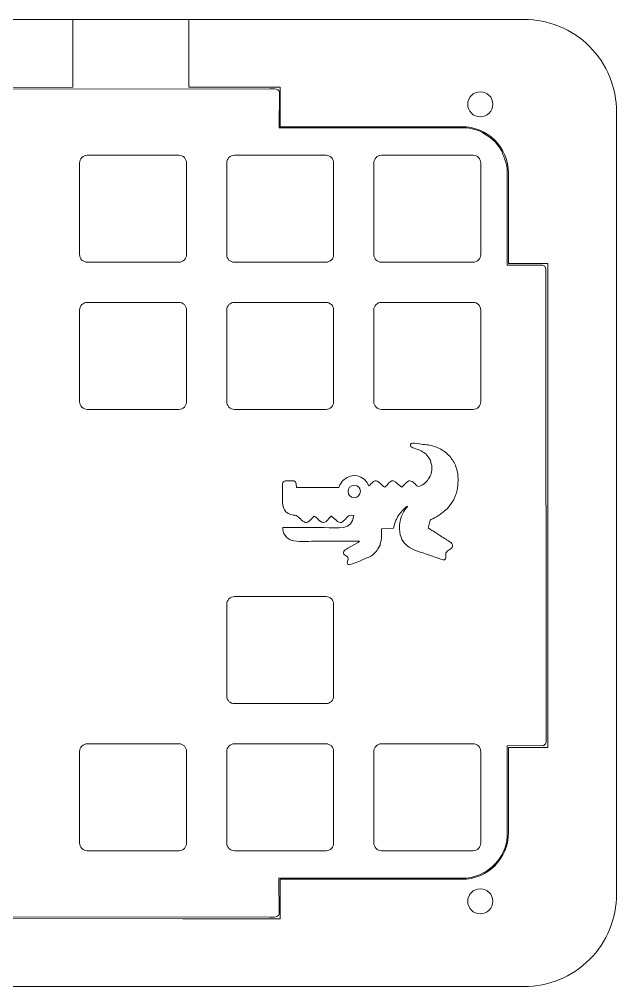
# Model space of a CAD drawing. Header units: centimetres. Extents: x -117 to 79, y -57 to 69.
# Drawn here: x 3.14 to 10.88, y 7.53 to 20.06 of the extents above; entities that cross this region are included whole.
import ezdxf

# ---------------------------------------------------------------- set-up
doc = ezdxf.new("R2010")
doc.units = ezdxf.units.CM
doc.header["$MEASUREMENT"] = 0
doc.layers.add('Layer 1', color=7, linetype='Continuous')

msp = doc.modelspace()

# ---------------------------------------------------------------- linework, layer by layer
at = {"layer": 'Layer 1', "lineweight": 9}
for points, knots in [([(5.3355, 19.17977), (5.3355, 19.17977), (5.3355, 20.05972), (5.3355, 20.05972), (5.3355, 20.05972), (9.67818, 20.05972), (9.67818, 20.05972), (9.99624, 20.05992), (10.30136, 19.93377), (10.5264, 19.70901), (10.75144, 19.48425), (10.87798, 19.17778), (10.87819, 18.85972), (10.87819, 18.85972), (10.87819, 8.73472), (10.87819, 8.73472), (10.87839, 8.41666), (10.75223, 8.11155), (10.52747, 7.88651), (10.30271, 7.66146), (9.99624, 7.53492), (9.67818, 7.53472), (9.67818, 7.53472), (-25.68807, 7.53472), (-25.68807, 7.53472), (-26.00612, 7.53452), (-26.31124, 7.66067), (-26.53628, 7.88543), (-26.76132, 8.11019), (-26.88786, 8.41666), (-26.88807, 8.73472), (-26.88807, 8.73472), (-26.88807, 18.85972), (-26.88807, 18.85972), (-26.88827, 19.17778), (-26.76211, 19.48289), (-26.53735, 19.70793), (-26.31259, 19.93298), (-26.00612, 20.05952), (-25.68807, 20.05972), (-25.68807, 20.05972), (3.8355, 20.05972), (3.8355, 20.05972), (3.8355, 20.05972), (3.8355, 19.1807), (3.8355, 19.1807), (3.8355, 19.1807), (1.0549, 19.17946), (1.0549, 19.17946), (1.0549, 19.17946), (1.05489, 18.66972), (1.05489, 18.66972), (1.05489, 18.66972), (-6.08573, 18.66972), (-6.08573, 18.66972), (-6.08573, 18.66972), (-6.08586, 19.1807), (-6.08586, 19.1807), (-6.08586, 19.1807), (-11.10059, 19.17969), (-11.10059, 19.17969), (-11.10059, 19.17969), (-11.10059, 18.66972), (-11.10059, 18.66972), (-11.10059, 18.66972), (-18.72277, 18.66972), (-18.72277, 18.66972), (-18.72277, 18.66972), (-18.72277, 19.18301), (-18.72277, 19.18301), (-18.72277, 19.18301), (-23.23061, 19.18004), (-23.23061, 19.18004), (-23.23061, 19.18004), (-23.23172, 18.66972), (-23.23172, 18.66972), (-23.23172, 18.66972), (-24.89807, 18.66972), (-24.89807, 18.66972), (-25.0573, 18.66962), (-25.20996, 18.60627), (-25.32249, 18.4936), (-25.43501, 18.38094), (-25.49817, 18.22895), (-25.49807, 18.06972), (-25.49807, 18.06972), (-25.49807, 16.89899), (-25.49807, 16.89899), (-25.49807, 16.89899), (-26.00807, 16.89804), (-26.00807, 16.89804), (-26.00807, 16.89804), (-26.00807, 10.63271), (-26.00807, 10.63271), (-26.00807, 10.63271), (-25.49807, 10.63363), (-25.49807, 10.63363), (-25.49807, 10.63363), (-25.49807, 9.52451), (-25.49807, 9.52451), (-25.49796, 9.36528), (-25.43461, 9.21261), (-25.32195, 9.10008), (-25.20929, 8.98756), (-25.0573, 8.92441), (-24.89807, 8.92451), (-24.89807, 8.92451), (-23.2322, 8.92451), (-23.2322, 8.92451), (-23.2322, 8.92451), (-23.23072, 8.41453), (-23.23072, 8.41453), (-23.23072, 8.41453), (-18.72369, 8.41121), (-18.72369, 8.41121), (-18.72369, 8.41121), (-18.72369, 8.92451), (-18.72369, 8.92451), (-18.72369, 8.92451), (-17.68958, 8.92451), (-17.68958, 8.92451), (-17.68958, 8.92451), (-17.68958, 8.92451), (-17.68958, 8.92451), (-17.68958, 8.92451), (-16.44057, 8.92451), (-16.44057, 8.92451), (-16.44057, 8.92451), (-16.44057, 8.92451), (-16.44057, 8.92451), (-16.44057, 8.92451), (-11.10068, 8.92451), (-11.10068, 8.92451), (-11.10068, 8.92451), (-11.10092, 8.41387), (-11.10092, 8.41387), (-11.10092, 8.41387), (-6.08773, 8.41651), (-6.08773, 8.41651), (-6.08773, 8.41651), (-6.08641, 8.92451), (-6.08641, 8.92451), (-6.08641, 8.92451), (-5.75937, 8.92451), (-5.75937, 8.92451), (-5.75937, 8.92451), (-5.75937, 8.92451), (-5.75937, 8.92451), (-5.75937, 8.92451), (-5.00396, 8.92451), (-5.00396, 8.92451), (-5.00396, 8.92451), (-5.00795, 8.92451), (-5.00795, 8.92451), (-5.00795, 8.92451), (-1.02645, 8.92451), (-1.02645, 8.92451), (-1.02645, 8.92451), (1.05058, 8.92451), (1.05058, 8.92451), (1.05058, 8.92451), (1.05178, 8.41489), (1.05178, 8.41489), (1.05178, 8.41489), (5.26152, 8.41452), (5.26152, 8.41452), (5.26152, 8.41452), (6.52068, 8.41456), (6.52068, 8.41456), (6.52068, 8.41456), (6.52034, 8.92451), (6.52034, 8.92451), (6.52034, 8.92451), (8.87632, 8.92451), (8.87632, 8.92451), (9.03555, 8.92461), (9.18822, 8.98796), (9.30074, 9.10062), (9.41327, 9.21328), (9.47642, 9.36528), (9.47632, 9.52451), (9.47632, 9.52451), (9.47632, 10.63338), (9.47632, 10.63338), (9.47632, 10.63338), (9.98632, 10.63275), (9.98632, 10.63275), (9.98632, 10.63275), (9.98632, 16.89808), (9.98632, 16.89808), (9.98632, 16.89808), (9.47632, 16.89807), (9.47632, 16.89807), (9.47632, 16.89807), (9.47632, 18.06972), (9.47632, 18.06972), (9.47622, 18.22895), (9.41287, 18.38162), (9.30021, 18.49414), (9.18754, 18.60666), (9.03555, 18.66982), (8.87632, 18.66972), (8.87632, 18.66972), (6.52064, 18.66972), (6.52064, 18.66972), (6.52064, 18.66972), (6.5205, 19.1807), (6.5205, 19.1807), (6.5205, 19.1807), (5.3355, 19.17977), (5.3355, 19.17977)], [0, 0, 0, 0, 0.01428571, 0.01428571, 0.01428571, 0.02857143, 0.02857143, 0.02857143, 0.04285714, 0.04285714, 0.04285714, 0.05714286, 0.05714286, 0.05714286, 0.07142857, 0.07142857, 0.07142857, 0.08571429, 0.08571429, 0.08571429, 0.1, 0.1, 0.1, 0.11428571, 0.11428571, 0.11428571, 0.12857143, 0.12857143, 0.12857143, 0.14285714, 0.14285714, 0.14285714, 0.15714286, 0.15714286, 0.15714286, 0.17142857, 0.17142857, 0.17142857, 0.18571429, 0.18571429, 0.18571429, 0.2, 0.2, 0.2, 0.21428571, 0.21428571, 0.21428571, 0.22857143, 0.22857143, 0.22857143, 0.24285714, 0.24285714, 0.24285714, 0.25714286, 0.25714286, 0.25714286, 0.27142857, 0.27142857, 0.27142857, 0.28571429, 0.28571429, 0.28571429, 0.3, 0.3, 0.3, 0.31428571, 0.31428571, 0.31428571, 0.32857143, 0.32857143, 0.32857143, 0.34285714, 0.34285714, 0.34285714, 0.35714286, 0.35714286, 0.35714286, 0.37142857, 0.37142857, 0.37142857, 0.38571429, 0.38571429, 0.38571429, 0.4, 0.4, 0.4, 0.41428571, 0.41428571, 0.41428571, 0.42857143, 0.42857143, 0.42857143, 0.44285714, 0.44285714, 0.44285714, 0.45714286, 0.45714286, 0.45714286, 0.47142857, 0.47142857, 0.47142857, 0.48571429, 0.48571429, 0.48571429, 0.5, 0.5, 0.5, 0.51428571, 0.51428571, 0.51428571, 0.52857143, 0.52857143, 0.52857143, 0.54285714, 0.54285714, 0.54285714, 0.55714286, 0.55714286, 0.55714286, 0.57142857, 0.57142857, 0.57142857, 0.58571429, 0.58571429, 0.58571429, 0.6, 0.6, 0.6, 0.61428571, 0.61428571, 0.61428571, 0.62857143, 0.62857143, 0.62857143, 0.64285714, 0.64285714, 0.64285714, 0.65714286, 0.65714286, 0.65714286, 0.67142857, 0.67142857, 0.67142857, 0.68571429, 0.68571429, 0.68571429, 0.7, 0.7, 0.7, 0.71428571, 0.71428571, 0.71428571, 0.72857143, 0.72857143, 0.72857143, 0.74285714, 0.74285714, 0.74285714, 0.75714286, 0.75714286, 0.75714286, 0.77142857, 0.77142857, 0.77142857, 0.78571429, 0.78571429, 0.78571429, 0.8, 0.8, 0.8, 0.81428571, 0.81428571, 0.81428571, 0.82857143, 0.82857143, 0.82857143, 0.84285714, 0.84285714, 0.84285714, 0.85714286, 0.85714286, 0.85714286, 0.87142857, 0.87142857, 0.87142857, 0.88571429, 0.88571429, 0.88571429, 0.9, 0.9, 0.9, 0.91428571, 0.91428571, 0.91428571, 0.92857143, 0.92857143, 0.92857143, 0.94285714, 0.94285714, 0.94285714, 0.95714286, 0.95714286, 0.95714286, 0.97142857, 0.97142857, 0.97142857, 0.98571429, 0.98571429, 0.98571429, 1, 1, 1, 1]), ([(9.67818, 20.05972), (9.99624, 20.05992), (10.30136, 19.93377), (10.5264, 19.70901), (10.75144, 19.48425), (10.87798, 19.17778), (10.87819, 18.85972), (10.87819, 18.85972), (10.87819, 8.73472), (10.87819, 8.73472), (10.87839, 8.41666), (10.75223, 8.11155), (10.52747, 7.88651), (10.30271, 7.66146), (9.99624, 7.53492), (9.67818, 7.53472), (9.67818, 7.53472), (-25.68807, 7.53472), (-25.68807, 7.53472), (-26.00612, 7.53452), (-26.31124, 7.66067), (-26.53628, 7.88543), (-26.76132, 8.11019), (-26.88786, 8.41666), (-26.88807, 8.73472), (-26.88807, 8.73472), (-26.88807, 18.85972), (-26.88807, 18.85972), (-26.88827, 19.17778), (-26.76211, 19.48289), (-26.53735, 19.70793), (-26.31259, 19.93298), (-26.00612, 20.05952), (-25.68807, 20.05972), (-25.68807, 20.05972), (9.67818, 20.05972), (9.67818, 20.05972)], [0, 0, 0, 0, 0.08333333, 0.08333333, 0.08333333, 0.16666667, 0.16666667, 0.16666667, 0.25, 0.25, 0.25, 0.33333333, 0.33333333, 0.33333333, 0.41666667, 0.41666667, 0.41666667, 0.5, 0.5, 0.5, 0.58333333, 0.58333333, 0.58333333, 0.66666667, 0.66666667, 0.66666667, 0.75, 0.75, 0.75, 0.83333333, 0.83333333, 0.83333333, 0.91666667, 0.91666667, 0.91666667, 1, 1, 1, 1]), ([(9.45936, 16.89553), (9.45936, 16.89553), (9.45963, 18.10016), (9.45963, 18.10016), (9.45963, 18.10016), (9.45835, 18.12735), (9.45835, 18.12735), (9.45835, 18.12735), (9.45581, 18.15253), (9.45581, 18.15253), (9.45581, 18.15253), (9.45149, 18.1742), (9.45149, 18.1742), (9.45149, 18.1742), (9.44602, 18.1953), (9.44602, 18.1953), (9.44602, 18.1953), (9.44084, 18.21532), (9.44084, 18.21532), (9.44084, 18.21532), (9.43591, 18.23155), (9.43591, 18.23155), (9.43591, 18.23155), (9.43097, 18.24693), (9.43097, 18.24693), (9.43097, 18.24693), (9.42568, 18.26258), (9.42568, 18.26258), (9.42568, 18.26258), (9.41871, 18.27937), (9.41871, 18.27937), (9.41871, 18.27937), (9.41239, 18.29384), (9.41239, 18.29384), (9.41239, 18.29384), (9.40581, 18.30798), (9.40581, 18.30798), (9.40581, 18.30798), (9.3999, 18.32086), (9.3999, 18.32086), (9.3999, 18.32086), (9.39361, 18.33976), (9.39361, 18.33976), (9.39361, 18.33976), (9.38569, 18.35556), (9.38569, 18.35556), (9.38569, 18.35556), (9.38056, 18.3661), (9.38056, 18.3661), (9.38056, 18.3661), (9.37347, 18.37909), (9.37347, 18.37909), (9.37347, 18.37909), (9.36324, 18.39508), (9.36324, 18.39508), (9.36324, 18.39508), (9.34433, 18.42078), (9.34433, 18.42078), (9.34433, 18.42078), (9.32235, 18.4508), (9.32235, 18.4508), (9.32235, 18.4508), (9.30489, 18.47203), (9.30489, 18.47203), (9.30489, 18.47203), (9.28112, 18.49526), (9.28112, 18.49526), (9.28112, 18.49526), (9.24441, 18.52683), (9.24441, 18.52683), (9.24441, 18.52683), (9.20435, 18.55366), (9.20435, 18.55366), (9.20435, 18.55366), (9.17012, 18.57506), (9.17012, 18.57506), (9.17012, 18.57506), (9.13867, 18.59373), (9.13867, 18.59373), (9.13867, 18.59373), (9.10521, 18.61052), (9.10521, 18.61052), (9.10521, 18.61052), (9.07336, 18.6236), (9.07336, 18.6236), (9.07336, 18.6236), (9.04139, 18.63409), (9.04139, 18.63409), (9.04139, 18.63409), (9.00735, 18.64341), (9.00735, 18.64341), (9.00735, 18.64341), (8.96676, 18.65216), (8.96676, 18.65216), (8.96676, 18.65216), (8.93267, 18.65505), (8.93267, 18.65505), (8.93267, 18.65505), (8.89962, 18.65685), (8.89962, 18.65685), (8.89962, 18.65685), (6.50801, 18.6565), (6.50801, 18.6565), (6.50801, 18.6565), (6.51018, 19.11446), (6.51018, 19.11446), (6.51021, 19.12716), (6.51219, 19.12822), (6.48823, 19.14812), (6.47169, 19.16186), (6.43017, 19.15802), (6.38451, 19.15802), (6.38451, 19.15802), (1.20292, 19.15557), (1.20292, 19.15557), (1.15727, 19.15558), (1.1544, 19.15919), (1.12211, 19.15023), (1.08983, 19.14127), (1.08693, 19.11125), (1.0869, 19.09855), (1.0869, 19.09855), (1.0869, 18.65735), (1.0869, 18.65735), (1.0869, 18.65735), (1.05218, 18.65754), (1.05218, 18.65754)], [0, 0, 0, 0, 0.02380952, 0.02380952, 0.02380952, 0.04761905, 0.04761905, 0.04761905, 0.07142857, 0.07142857, 0.07142857, 0.0952381, 0.0952381, 0.0952381, 0.11904762, 0.11904762, 0.11904762, 0.14285714, 0.14285714, 0.14285714, 0.16666667, 0.16666667, 0.16666667, 0.19047619, 0.19047619, 0.19047619, 0.21428571, 0.21428571, 0.21428571, 0.23809524, 0.23809524, 0.23809524, 0.26190476, 0.26190476, 0.26190476, 0.28571429, 0.28571429, 0.28571429, 0.30952381, 0.30952381, 0.30952381, 0.33333333, 0.33333333, 0.33333333, 0.35714286, 0.35714286, 0.35714286, 0.38095238, 0.38095238, 0.38095238, 0.4047619, 0.4047619, 0.4047619, 0.42857143, 0.42857143, 0.42857143, 0.45238095, 0.45238095, 0.45238095, 0.47619048, 0.47619048, 0.47619048, 0.5, 0.5, 0.5, 0.52380952, 0.52380952, 0.52380952, 0.54761905, 0.54761905, 0.54761905, 0.57142857, 0.57142857, 0.57142857, 0.5952381, 0.5952381, 0.5952381, 0.61904762, 0.61904762, 0.61904762, 0.64285714, 0.64285714, 0.64285714, 0.66666667, 0.66666667, 0.66666667, 0.69047619, 0.69047619, 0.69047619, 0.71428571, 0.71428571, 0.71428571, 0.73809524, 0.73809524, 0.73809524, 0.76190476, 0.76190476, 0.76190476, 0.78571429, 0.78571429, 0.78571429, 0.80952381, 0.80952381, 0.80952381, 0.83333333, 0.83333333, 0.83333333, 0.85714286, 0.85714286, 0.85714286, 0.88095238, 0.88095238, 0.88095238, 0.9047619, 0.9047619, 0.9047619, 0.92857143, 0.92857143, 0.92857143, 0.95238095, 0.95238095, 0.95238095, 0.97619048, 0.97619048, 0.97619048, 1, 1, 1, 1]), ([(9.27443, 18.95972), (9.27443, 19.04947), (9.20168, 19.12222), (9.11194, 19.12222), (9.02219, 19.12222), (8.94944, 19.04947), (8.94944, 18.95972), (8.94943, 18.86997), (9.02219, 18.79722), (9.11193, 18.79722), (9.20168, 18.79722), (9.27443, 18.86997), (9.27443, 18.95972)], [0, 0, 0, 0, 0.25, 0.25, 0.25, 0.5, 0.5, 0.5, 0.75, 0.75, 0.75, 1, 1, 1, 1]), ([(3.92324, 18.20074), (3.92324, 18.22695), (3.93363, 18.25211), (3.95216, 18.27066), (3.97069, 18.28921), (3.99595, 18.29964), (4.02216, 18.29966), (4.02216, 18.29966), (5.2092, 18.29966), (5.2092, 18.29966), (5.23542, 18.29968), (5.26057, 18.28927), (5.27912, 18.27075), (5.29767, 18.25222), (5.30811, 18.22695), (5.30813, 18.20074), (5.30813, 18.20074), (5.30813, 17.0137), (5.30813, 17.0137), (5.30814, 16.98749), (5.29774, 16.96233), (5.27921, 16.94378), (5.26068, 16.92523), (5.23542, 16.9148), (5.2092, 16.91478), (5.2092, 16.91478), (4.02216, 16.91478), (4.02216, 16.91478), (3.99595, 16.91476), (3.9708, 16.92517), (3.95225, 16.94369), (3.9337, 16.96222), (3.92326, 16.98749), (3.92324, 17.0137), (3.92324, 17.0137), (3.92324, 18.20074), (3.92324, 18.20074)], [0, 0, 0, 0, 0.08333333, 0.08333333, 0.08333333, 0.16666667, 0.16666667, 0.16666667, 0.25, 0.25, 0.25, 0.33333333, 0.33333333, 0.33333333, 0.41666667, 0.41666667, 0.41666667, 0.5, 0.5, 0.5, 0.58333333, 0.58333333, 0.58333333, 0.66666667, 0.66666667, 0.66666667, 0.75, 0.75, 0.75, 0.83333333, 0.83333333, 0.83333333, 0.91666667, 0.91666667, 0.91666667, 1, 1, 1, 1]), ([(5.82824, 18.20074), (5.82824, 18.22695), (5.83863, 18.25211), (5.85716, 18.27066), (5.87569, 18.28921), (5.90095, 18.29964), (5.92716, 18.29966), (5.92716, 18.29966), (7.1142, 18.29966), (7.1142, 18.29966), (7.14042, 18.29968), (7.16557, 18.28927), (7.18412, 18.27075), (7.20267, 18.25222), (7.21311, 18.22695), (7.21312, 18.20074), (7.21312, 18.20074), (7.21313, 17.0137), (7.21313, 17.0137), (7.21314, 16.98749), (7.20274, 16.96233), (7.18421, 16.94378), (7.16568, 16.92523), (7.14042, 16.9148), (7.1142, 16.91478), (7.1142, 16.91478), (5.92716, 16.91478), (5.92716, 16.91478), (5.90095, 16.91476), (5.8758, 16.92517), (5.85725, 16.94369), (5.8387, 16.96222), (5.82826, 16.98749), (5.82824, 17.0137), (5.82824, 17.0137), (5.82824, 18.20074), (5.82824, 18.20074)], [0, 0, 0, 0, 0.08333333, 0.08333333, 0.08333333, 0.16666667, 0.16666667, 0.16666667, 0.25, 0.25, 0.25, 0.33333333, 0.33333333, 0.33333333, 0.41666667, 0.41666667, 0.41666667, 0.5, 0.5, 0.5, 0.58333333, 0.58333333, 0.58333333, 0.66666667, 0.66666667, 0.66666667, 0.75, 0.75, 0.75, 0.83333333, 0.83333333, 0.83333333, 0.91666667, 0.91666667, 0.91666667, 1, 1, 1, 1]), ([(7.73324, 18.20074), (7.73324, 18.22695), (7.74363, 18.25211), (7.76216, 18.27066), (7.78069, 18.28921), (7.80595, 18.29964), (7.83216, 18.29966), (7.83216, 18.29966), (9.0192, 18.29966), (9.0192, 18.29966), (9.04542, 18.29968), (9.07057, 18.28927), (9.08912, 18.27075), (9.10767, 18.25222), (9.11811, 18.22695), (9.11813, 18.20074), (9.11813, 18.20074), (9.11813, 17.0137), (9.11813, 17.0137), (9.11814, 16.98749), (9.10774, 16.96233), (9.08921, 16.94378), (9.07068, 16.92523), (9.04542, 16.9148), (9.0192, 16.91478), (9.0192, 16.91478), (7.83216, 16.91478), (7.83216, 16.91478), (7.80595, 16.91476), (7.7808, 16.92517), (7.76225, 16.94369), (7.7437, 16.96222), (7.73326, 16.98749), (7.73324, 17.0137), (7.73324, 17.0137), (7.73324, 18.20074), (7.73324, 18.20074)], [0, 0, 0, 0, 0.08333333, 0.08333333, 0.08333333, 0.16666667, 0.16666667, 0.16666667, 0.25, 0.25, 0.25, 0.33333333, 0.33333333, 0.33333333, 0.41666667, 0.41666667, 0.41666667, 0.5, 0.5, 0.5, 0.58333333, 0.58333333, 0.58333333, 0.66666667, 0.66666667, 0.66666667, 0.75, 0.75, 0.75, 0.83333333, 0.83333333, 0.83333333, 0.91666667, 0.91666667, 0.91666667, 1, 1, 1, 1]), ([(6.52305, 8.94077), (6.52305, 8.94077), (8.92725, 8.94105), (8.92725, 8.94105), (8.92725, 8.94105), (8.96587, 8.94359), (8.96587, 8.94359), (8.96587, 8.94359), (8.99636, 8.95002), (8.99636, 8.95002), (8.99636, 8.95002), (9.03493, 8.96217), (9.03493, 8.96217), (9.03493, 8.96217), (9.06517, 8.96906), (9.06517, 8.96906), (9.06517, 8.96906), (9.10082, 8.98345), (9.10082, 8.98345), (9.10082, 8.98345), (9.12918, 8.99573), (9.12918, 8.99573), (9.12918, 8.99573), (9.15707, 9.01052), (9.15707, 9.01052), (9.15707, 9.01052), (9.19122, 9.03122), (9.19122, 9.03122), (9.19122, 9.03122), (9.22115, 9.05193), (9.22115, 9.05193), (9.22115, 9.05193), (9.27046, 9.09228), (9.27046, 9.09228), (9.27046, 9.09228), (9.31015, 9.12938), (9.31015, 9.12938), (9.31015, 9.12938), (9.35577, 9.18642), (9.35577, 9.18642), (9.35577, 9.18642), (9.38132, 9.22846), (9.38132, 9.22846), (9.38132, 9.22846), (9.40588, 9.27321), (9.40588, 9.27321), (9.40588, 9.27321), (9.42456, 9.31217), (9.42456, 9.31217), (9.42456, 9.31217), (9.44367, 9.36699), (9.44367, 9.36699), (9.44367, 9.36699), (9.45457, 9.42311), (9.45457, 9.42311), (9.45457, 9.42311), (9.45928, 9.48667), (9.45928, 9.48667), (9.45928, 9.48667), (9.4594, 10.65258), (9.4594, 10.65258), (9.4594, 10.65258), (9.92251, 10.65702), (9.92251, 10.65702), (9.93521, 10.65699), (9.93627, 10.65502), (9.95617, 10.67897), (9.9699, 10.69551), (9.96607, 10.73703), (9.96607, 10.78269), (9.96607, 10.78269), (9.96154, 16.76201), (9.96154, 16.76201), (9.96155, 16.80766), (9.96515, 16.81054), (9.9562, 16.84282), (9.94725, 16.87509), (9.91722, 16.878), (9.90452, 16.87803), (9.90452, 16.87803), (9.45929, 16.87803), (9.45929, 16.87803), (9.45929, 16.87803), (9.45937, 16.89698), (9.45937, 16.89698)], [0, 0, 0, 0, 0.03571429, 0.03571429, 0.03571429, 0.07142857, 0.07142857, 0.07142857, 0.10714286, 0.10714286, 0.10714286, 0.14285714, 0.14285714, 0.14285714, 0.17857143, 0.17857143, 0.17857143, 0.21428571, 0.21428571, 0.21428571, 0.25, 0.25, 0.25, 0.28571429, 0.28571429, 0.28571429, 0.32142857, 0.32142857, 0.32142857, 0.35714286, 0.35714286, 0.35714286, 0.39285714, 0.39285714, 0.39285714, 0.42857143, 0.42857143, 0.42857143, 0.46428571, 0.46428571, 0.46428571, 0.5, 0.5, 0.5, 0.53571429, 0.53571429, 0.53571429, 0.57142857, 0.57142857, 0.57142857, 0.60714286, 0.60714286, 0.60714286, 0.64285714, 0.64285714, 0.64285714, 0.67857143, 0.67857143, 0.67857143, 0.71428571, 0.71428571, 0.71428571, 0.75, 0.75, 0.75, 0.78571429, 0.78571429, 0.78571429, 0.82142857, 0.82142857, 0.82142857, 0.85714286, 0.85714286, 0.85714286, 0.89285714, 0.89285714, 0.89285714, 0.92857143, 0.92857143, 0.92857143, 0.96428571, 0.96428571, 0.96428571, 1, 1, 1, 1]), ([(3.92324, 16.29574), (3.92324, 16.29574), (3.92324, 15.1087), (3.92324, 15.1087), (3.92326, 15.08245), (3.93371, 15.05728), (3.95229, 15.03872), (3.97085, 15.02018), (3.99592, 15.00976), (4.02216, 15.00978), (4.02216, 15.00978), (5.2092, 15.00978), (5.2092, 15.00978), (5.23545, 15.0098), (5.26062, 15.02025), (5.27917, 15.03881), (5.29773, 15.05739), (5.30814, 15.08245), (5.30813, 15.1087), (5.30813, 15.1087), (5.30813, 16.29574), (5.30813, 16.29574), (5.30811, 16.32199), (5.29766, 16.34716), (5.27908, 16.36572), (5.26052, 16.38426), (5.23545, 16.39468), (5.2092, 16.39466), (5.2092, 16.39466), (4.02216, 16.39466), (4.02216, 16.39466), (3.99592, 16.39464), (3.97075, 16.38419), (3.9522, 16.36563), (3.93364, 16.34705), (3.92324, 16.32199), (3.92324, 16.29574)], [0, 0, 0, 0, 0.08333333, 0.08333333, 0.08333333, 0.16666667, 0.16666667, 0.16666667, 0.25, 0.25, 0.25, 0.33333333, 0.33333333, 0.33333333, 0.41666667, 0.41666667, 0.41666667, 0.5, 0.5, 0.5, 0.58333333, 0.58333333, 0.58333333, 0.66666667, 0.66666667, 0.66666667, 0.75, 0.75, 0.75, 0.83333333, 0.83333333, 0.83333333, 0.91666667, 0.91666667, 0.91666667, 1, 1, 1, 1]), ([(5.82824, 16.29574), (5.82824, 16.29574), (5.82824, 15.1087), (5.82824, 15.1087), (5.82826, 15.08245), (5.83871, 15.05728), (5.85728, 15.03872), (5.87585, 15.02018), (5.90092, 15.00976), (5.92716, 15.00978), (5.92716, 15.00978), (7.1142, 15.00978), (7.1142, 15.00978), (7.14045, 15.0098), (7.16563, 15.02025), (7.18418, 15.03881), (7.20273, 15.05739), (7.21314, 15.08245), (7.21312, 15.1087), (7.21312, 15.1087), (7.21312, 16.29574), (7.21312, 16.29574), (7.21311, 16.32199), (7.20266, 16.34716), (7.18409, 16.36572), (7.16552, 16.38426), (7.14045, 16.39468), (7.1142, 16.39466), (7.1142, 16.39466), (5.92716, 16.39466), (5.92716, 16.39466), (5.90092, 16.39464), (5.87574, 16.38419), (5.85719, 16.36563), (5.83864, 16.34705), (5.82823, 16.32199), (5.82824, 16.29574)], [0, 0, 0, 0, 0.08333333, 0.08333333, 0.08333333, 0.16666667, 0.16666667, 0.16666667, 0.25, 0.25, 0.25, 0.33333333, 0.33333333, 0.33333333, 0.41666667, 0.41666667, 0.41666667, 0.5, 0.5, 0.5, 0.58333333, 0.58333333, 0.58333333, 0.66666667, 0.66666667, 0.66666667, 0.75, 0.75, 0.75, 0.83333333, 0.83333333, 0.83333333, 0.91666667, 0.91666667, 0.91666667, 1, 1, 1, 1]), ([(7.73324, 16.29574), (7.73324, 16.32195), (7.74363, 16.34711), (7.76216, 16.36566), (7.78069, 16.38421), (7.80595, 16.39464), (7.83216, 16.39466), (7.83216, 16.39466), (9.0192, 16.39466), (9.0192, 16.39466), (9.04542, 16.39468), (9.07057, 16.38427), (9.08912, 16.36575), (9.10767, 16.34722), (9.11811, 16.32195), (9.11813, 16.29574), (9.11813, 16.29574), (9.11813, 15.1087), (9.11813, 15.1087), (9.11814, 15.08249), (9.10774, 15.05733), (9.08921, 15.03878), (9.07068, 15.02023), (9.04542, 15.0098), (9.0192, 15.00978), (9.0192, 15.00978), (7.83216, 15.00978), (7.83216, 15.00978), (7.80595, 15.00976), (7.7808, 15.02017), (7.76225, 15.03869), (7.7437, 15.05722), (7.73326, 15.08249), (7.73324, 15.1087), (7.73324, 15.1087), (7.73324, 16.29574), (7.73324, 16.29574)], [0, 0, 0, 0, 0.08333333, 0.08333333, 0.08333333, 0.16666667, 0.16666667, 0.16666667, 0.25, 0.25, 0.25, 0.33333333, 0.33333333, 0.33333333, 0.41666667, 0.41666667, 0.41666667, 0.5, 0.5, 0.5, 0.58333333, 0.58333333, 0.58333333, 0.66666667, 0.66666667, 0.66666667, 0.75, 0.75, 0.75, 0.83333333, 0.83333333, 0.83333333, 0.91666667, 0.91666667, 0.91666667, 1, 1, 1, 1]), ([(8.37266, 14.55621), (8.40084, 14.55452), (8.42968, 14.54973), (8.4552, 14.54517), (8.48304, 14.54018), (8.50598, 14.53061), (8.53259, 14.52561), (8.53679, 14.52125), (8.5873, 14.50234), (8.60249, 14.49278), (8.62611, 14.47791), (8.64346, 14.46555), (8.66484, 14.45255), (8.67821, 14.43662), (8.69499, 14.42706), (8.7157, 14.40163), (8.7157, 14.40163), (8.7304, 14.38597), (8.7304, 14.38597), (8.74441, 14.36351), (8.75707, 14.34607), (8.7724, 14.32063), (8.78614, 14.29783), (8.79474, 14.27369), (8.80364, 14.24522), (8.80364, 14.24522), (8.82034, 14.18063), (8.82034, 14.18063), (8.82622, 14.07714), (8.8275, 14.02646), (8.80386, 13.92978), (8.79567, 13.91459), (8.7896, 13.88717), (8.78217, 13.87094), (8.77465, 13.85449), (8.76222, 13.83149), (8.75452, 13.81896), (8.73292, 13.78382), (8.69032, 13.73254), (8.68654, 13.72442), (8.68654, 13.72442), (8.64131, 13.68749), (8.64131, 13.68749), (8.62639, 13.67534), (8.60886, 13.66236), (8.59783, 13.652), (8.57972, 13.64238), (8.56343, 13.62996), (8.54539, 13.61927), (8.45828, 13.56763), (8.4714, 13.59891), (8.45527, 13.5407), (8.44865, 13.51681), (8.44049, 13.49704), (8.43782, 13.47212), (8.45493, 13.4641), (8.46931, 13.45412), (8.48564, 13.44307), (8.49323, 13.43793), (8.50194, 13.43218), (8.50989, 13.4272), (8.50989, 13.4272), (8.53357, 13.41657), (8.53357, 13.41657), (8.53357, 13.41657), (8.59649, 13.37146), (8.59649, 13.37146), (8.62016, 13.3579), (8.63967, 13.33947), (8.66588, 13.32968), (8.67696, 13.30806), (8.76088, 13.29347), (8.75262, 13.23363), (8.74332, 13.22055), (8.74836, 13.22057), (8.73375, 13.20882), (8.72728, 13.20362), (8.71653, 13.19675), (8.71045, 13.19213), (8.68947, 13.17618), (8.67374, 13.16875), (8.66639, 13.1478), (8.6653, 13.13194), (8.6662, 13.11481), (8.66569, 13.09866), (8.66507, 13.07859), (8.66349, 13.07003), (8.64943, 13.06206), (8.62708, 13.05349), (8.56654, 13.08504), (8.53871, 13.09076), (8.53871, 13.09076), (8.46599, 13.1162), (8.46599, 13.1162), (8.45503, 13.12281), (8.34906, 13.15925), (8.3335, 13.1626), (8.3335, 13.1626), (8.27493, 13.18284), (8.27493, 13.18284), (8.25413, 13.19547), (8.22374, 13.2057), (8.2031, 13.21821), (8.12996, 13.26252), (8.08155, 13.32278), (8.07072, 13.41904), (8.05723, 13.53896), (8.07909, 13.62904), (8.1457, 13.7211), (8.15853, 13.73883), (8.16318, 13.73915), (8.16977, 13.75419), (8.12042, 13.72902), (8.03267, 13.62468), (8.02831, 13.58561), (8.0156, 13.57658), (8.00832, 13.54849), (8.00437, 13.53435), (8.00437, 13.53435), (7.98617, 13.47085), (7.98617, 13.47085), (7.98617, 13.47085), (7.83356, 13.46324), (7.83356, 13.46324), (7.83356, 13.42468), (7.83497, 13.38352), (7.832, 13.34665), (7.82811, 13.29833), (7.8141, 13.26112), (7.8143, 13.25066), (7.8143, 13.25066), (7.78526, 13.20188), (7.78526, 13.20188), (7.75975, 13.16107), (7.71375, 13.11461), (7.66762, 13.09659), (7.64631, 13.08809), (7.62283, 13.07728), (7.59952, 13.06779), (7.49302, 13.02443), (7.36062, 12.95092), (7.39277, 13.0437), (7.42288, 13.13057), (7.34468, 13.09709), (7.34116, 13.15237), (7.339, 13.18645), (7.37465, 13.19736), (7.39807, 13.21139), (7.39807, 13.21139), (7.53071, 13.28726), (7.53071, 13.28726), (7.53974, 13.29271), (7.53387, 13.28871), (7.539, 13.29306), (7.5463, 13.29925), (7.54004, 13.29277), (7.54625, 13.30123), (7.35086, 13.30572), (7.15126, 13.30078), (6.95532, 13.30133), (6.88785, 13.30152), (6.72774, 13.2939), (6.67368, 13.31065), (6.60227, 13.33277), (6.54587, 13.41038), (6.55386, 13.47814), (6.73211, 13.47814), (6.91036, 13.47814), (7.08861, 13.47814), (7.27192, 13.47814), (7.45256, 13.43562), (7.47363, 13.637), (7.41337, 13.637), (7.42087, 13.64419), (7.38759, 13.61313), (7.37795, 13.60413), (7.3726, 13.59516), (7.36254, 13.5847), (7.28312, 13.5021), (7.27436, 13.55756), (7.19503, 13.61856), (7.18135, 13.62907), (7.19618, 13.62174), (7.17978, 13.62811), (7.10762, 13.54633), (7.08807, 13.50821), (7.01381, 13.58404), (7.00155, 13.59656), (6.97312, 13.62353), (6.95762, 13.62811), (6.95063, 13.61503), (6.89575, 13.55545), (6.87563, 13.54721), (6.83527, 13.53067), (6.79321, 13.58262), (6.75151, 13.61963), (6.71121, 13.65541), (6.71183, 13.62876), (6.65825, 13.64636), (6.54916, 13.6822), (6.5504, 13.78277), (6.55138, 13.86311), (6.55425, 14.09924), (6.52938, 14.08428), (6.6532, 14.08481), (6.73133, 14.08514), (6.72968, 14.07587), (6.72968, 13.99865), (6.72968, 13.99865), (7.27966, 13.99896), (7.27966, 13.99896), (7.27966, 13.99896), (7.29395, 14.03136), (7.29395, 14.03136), (7.30574, 14.05722), (7.32598, 14.0835), (7.34711, 14.10206), (7.44322, 14.1865), (7.60636, 14.16571), (7.67065, 14.01862), (7.68107, 14.02742), (7.68771, 14.03619), (7.69838, 14.04823), (7.72719, 14.0664), (7.74337, 14.11046), (7.79642, 14.06886), (7.81152, 14.05702), (7.86125, 14.0063), (7.87504, 14.0001), (7.88593, 14.00944), (7.91843, 14.04205), (7.9254, 14.0531), (7.95441, 14.07744), (7.97437, 14.1037), (8.02034, 14.06618), (8.04009, 14.05005), (8.07103, 14.01679), (8.09719, 14.00026), (8.09719, 14.00026), (8.141, 14.04581), (8.141, 14.04581), (8.16749, 14.07532), (8.18074, 14.07866), (8.18846, 14.08748), (8.25548, 14.07546), (8.264, 14.03811), (8.30601, 14.00995), (8.35712, 14.01833), (8.41651, 14.06993), (8.4389, 14.10371), (8.47538, 14.15875), (8.48903, 14.1964), (8.48326, 14.28079), (8.47585, 14.31875), (8.47191, 14.3369), (8.45502, 14.36731), (8.44489, 14.38557), (8.42496, 14.41467), (8.40965, 14.42863), (8.37674, 14.45863), (8.32034, 14.48587), (8.26603, 14.50292), (8.25467, 14.50736), (8.22185, 14.51836), (8.21431, 14.52688), (8.19657, 14.54688), (8.21082, 14.56908), (8.23467, 14.5712), (8.25316, 14.57283), (8.35124, 14.56004), (8.37266, 14.55621)], [0, 0, 0, 0, 0.01111111, 0.01111111, 0.01111111, 0.02222222, 0.02222222, 0.02222222, 0.03333333, 0.03333333, 0.03333333, 0.04444444, 0.04444444, 0.04444444, 0.05555556, 0.05555556, 0.05555556, 0.06666667, 0.06666667, 0.06666667, 0.07777778, 0.07777778, 0.07777778, 0.08888889, 0.08888889, 0.08888889, 0.1, 0.1, 0.1, 0.11111111, 0.11111111, 0.11111111, 0.12222222, 0.12222222, 0.12222222, 0.13333333, 0.13333333, 0.13333333, 0.14444444, 0.14444444, 0.14444444, 0.15555556, 0.15555556, 0.15555556, 0.16666667, 0.16666667, 0.16666667, 0.17777778, 0.17777778, 0.17777778, 0.18888889, 0.18888889, 0.18888889, 0.2, 0.2, 0.2, 0.21111111, 0.21111111, 0.21111111, 0.22222222, 0.22222222, 0.22222222, 0.23333333, 0.23333333, 0.23333333, 0.24444444, 0.24444444, 0.24444444, 0.25555556, 0.25555556, 0.25555556, 0.26666667, 0.26666667, 0.26666667, 0.27777778, 0.27777778, 0.27777778, 0.28888889, 0.28888889, 0.28888889, 0.3, 0.3, 0.3, 0.31111111, 0.31111111, 0.31111111, 0.32222222, 0.32222222, 0.32222222, 0.33333333, 0.33333333, 0.33333333, 0.34444444, 0.34444444, 0.34444444, 0.35555556, 0.35555556, 0.35555556, 0.36666667, 0.36666667, 0.36666667, 0.37777778, 0.37777778, 0.37777778, 0.38888889, 0.38888889, 0.38888889, 0.4, 0.4, 0.4, 0.41111111, 0.41111111, 0.41111111, 0.42222222, 0.42222222, 0.42222222, 0.43333333, 0.43333333, 0.43333333, 0.44444444, 0.44444444, 0.44444444, 0.45555556, 0.45555556, 0.45555556, 0.46666667, 0.46666667, 0.46666667, 0.47777778, 0.47777778, 0.47777778, 0.48888889, 0.48888889, 0.48888889, 0.5, 0.5, 0.5, 0.51111111, 0.51111111, 0.51111111, 0.52222222, 0.52222222, 0.52222222, 0.53333333, 0.53333333, 0.53333333, 0.54444444, 0.54444444, 0.54444444, 0.55555556, 0.55555556, 0.55555556, 0.56666667, 0.56666667, 0.56666667, 0.57777778, 0.57777778, 0.57777778, 0.58888889, 0.58888889, 0.58888889, 0.6, 0.6, 0.6, 0.61111111, 0.61111111, 0.61111111, 0.62222222, 0.62222222, 0.62222222, 0.63333333, 0.63333333, 0.63333333, 0.64444444, 0.64444444, 0.64444444, 0.65555556, 0.65555556, 0.65555556, 0.66666667, 0.66666667, 0.66666667, 0.67777778, 0.67777778, 0.67777778, 0.68888889, 0.68888889, 0.68888889, 0.7, 0.7, 0.7, 0.71111111, 0.71111111, 0.71111111, 0.72222222, 0.72222222, 0.72222222, 0.73333333, 0.73333333, 0.73333333, 0.74444444, 0.74444444, 0.74444444, 0.75555556, 0.75555556, 0.75555556, 0.76666667, 0.76666667, 0.76666667, 0.77777778, 0.77777778, 0.77777778, 0.78888889, 0.78888889, 0.78888889, 0.8, 0.8, 0.8, 0.81111111, 0.81111111, 0.81111111, 0.82222222, 0.82222222, 0.82222222, 0.83333333, 0.83333333, 0.83333333, 0.84444444, 0.84444444, 0.84444444, 0.85555556, 0.85555556, 0.85555556, 0.86666667, 0.86666667, 0.86666667, 0.87777778, 0.87777778, 0.87777778, 0.88888889, 0.88888889, 0.88888889, 0.9, 0.9, 0.9, 0.91111111, 0.91111111, 0.91111111, 0.92222222, 0.92222222, 0.92222222, 0.93333333, 0.93333333, 0.93333333, 0.94444444, 0.94444444, 0.94444444, 0.95555556, 0.95555556, 0.95555556, 0.96666667, 0.96666667, 0.96666667, 0.97777778, 0.97777778, 0.97777778, 0.98888889, 0.98888889, 0.98888889, 1, 1, 1, 1]), ([(7.55958, 13.95198), (7.55958, 13.89984), (7.52534, 13.86668), (7.47962, 13.86696), (7.37416, 13.86759), (7.36981, 14.02751), (7.48404, 14.02751), (7.52263, 14.02751), (7.55958, 13.99283), (7.55958, 13.95198)], [0, 0, 0, 0, 0.33333333, 0.33333333, 0.33333333, 0.66666667, 0.66666667, 0.66666667, 1, 1, 1, 1]), ([(5.82825, 12.48574), (5.82823, 12.51195), (5.83863, 12.53711), (5.85715, 12.55566), (5.87568, 12.57421), (5.90095, 12.58464), (5.92716, 12.58466), (5.92716, 12.58466), (7.1142, 12.58466), (7.1142, 12.58466), (7.14042, 12.58468), (7.16558, 12.57427), (7.18413, 12.55575), (7.20267, 12.53722), (7.21311, 12.51195), (7.21312, 12.48574), (7.21312, 12.48574), (7.21313, 11.2987), (7.21313, 11.2987), (7.21314, 11.27249), (7.20274, 11.24733), (7.18422, 11.22878), (7.16569, 11.21023), (7.14042, 11.1998), (7.1142, 11.19978), (7.1142, 11.19978), (5.92716, 11.19978), (5.92716, 11.19978), (5.90095, 11.19976), (5.87579, 11.21017), (5.85724, 11.22869), (5.8387, 11.24722), (5.82826, 11.27249), (5.82824, 11.2987), (5.82824, 11.2987), (5.82825, 12.48574), (5.82825, 12.48574)], [0, 0, 0, 0, 0.08333333, 0.08333333, 0.08333333, 0.16666667, 0.16666667, 0.16666667, 0.25, 0.25, 0.25, 0.33333333, 0.33333333, 0.33333333, 0.41666667, 0.41666667, 0.41666667, 0.5, 0.5, 0.5, 0.58333333, 0.58333333, 0.58333333, 0.66666667, 0.66666667, 0.66666667, 0.75, 0.75, 0.75, 0.83333333, 0.83333333, 0.83333333, 0.91666667, 0.91666667, 0.91666667, 1, 1, 1, 1]), ([(3.92324, 10.58074), (3.92324, 10.60695), (3.93363, 10.63211), (3.95216, 10.65066), (3.97069, 10.66921), (3.99595, 10.67964), (4.02216, 10.67966), (4.02216, 10.67966), (5.2092, 10.67966), (5.2092, 10.67966), (5.23542, 10.67968), (5.26057, 10.66927), (5.27912, 10.65075), (5.29767, 10.63222), (5.30811, 10.60695), (5.30813, 10.58074), (5.30813, 10.58074), (5.30813, 9.3937), (5.30813, 9.3937), (5.30814, 9.36749), (5.29774, 9.34233), (5.27921, 9.32378), (5.26068, 9.30523), (5.23542, 9.2948), (5.2092, 9.29478), (5.2092, 9.29478), (4.02216, 9.29478), (4.02216, 9.29478), (3.99595, 9.29476), (3.9708, 9.30517), (3.95225, 9.32369), (3.9337, 9.34222), (3.92326, 9.36749), (3.92324, 9.3937), (3.92324, 9.3937), (3.92324, 10.58074), (3.92324, 10.58074)], [0, 0, 0, 0, 0.08333333, 0.08333333, 0.08333333, 0.16666667, 0.16666667, 0.16666667, 0.25, 0.25, 0.25, 0.33333333, 0.33333333, 0.33333333, 0.41666667, 0.41666667, 0.41666667, 0.5, 0.5, 0.5, 0.58333333, 0.58333333, 0.58333333, 0.66666667, 0.66666667, 0.66666667, 0.75, 0.75, 0.75, 0.83333333, 0.83333333, 0.83333333, 0.91666667, 0.91666667, 0.91666667, 1, 1, 1, 1]), ([(5.82825, 10.58074), (5.82823, 10.60695), (5.83863, 10.63211), (5.85715, 10.65066), (5.87568, 10.66921), (5.90095, 10.67964), (5.92716, 10.67966), (5.92716, 10.67966), (7.1142, 10.67966), (7.1142, 10.67966), (7.14042, 10.67968), (7.16558, 10.66927), (7.18413, 10.65075), (7.20267, 10.63222), (7.21311, 10.60695), (7.21312, 10.58074), (7.21312, 10.58074), (7.21313, 9.3937), (7.21313, 9.3937), (7.21314, 9.36749), (7.20274, 9.34233), (7.18422, 9.32378), (7.16569, 9.30523), (7.14042, 9.2948), (7.1142, 9.29478), (7.1142, 9.29478), (5.92716, 9.29478), (5.92716, 9.29478), (5.90095, 9.29476), (5.87579, 9.30517), (5.85724, 9.32369), (5.8387, 9.34222), (5.82826, 9.36749), (5.82824, 9.3937), (5.82824, 9.3937), (5.82825, 10.58074), (5.82825, 10.58074)], [0, 0, 0, 0, 0.08333333, 0.08333333, 0.08333333, 0.16666667, 0.16666667, 0.16666667, 0.25, 0.25, 0.25, 0.33333333, 0.33333333, 0.33333333, 0.41666667, 0.41666667, 0.41666667, 0.5, 0.5, 0.5, 0.58333333, 0.58333333, 0.58333333, 0.66666667, 0.66666667, 0.66666667, 0.75, 0.75, 0.75, 0.83333333, 0.83333333, 0.83333333, 0.91666667, 0.91666667, 0.91666667, 1, 1, 1, 1]), ([(7.73324, 10.58074), (7.73324, 10.60695), (7.74363, 10.63211), (7.76216, 10.65066), (7.78069, 10.66921), (7.80595, 10.67964), (7.83216, 10.67966), (7.83216, 10.67966), (9.0192, 10.67966), (9.0192, 10.67966), (9.04542, 10.67968), (9.07057, 10.66927), (9.08912, 10.65075), (9.10767, 10.63222), (9.11811, 10.60695), (9.11813, 10.58074), (9.11813, 10.58074), (9.11813, 9.3937), (9.11813, 9.3937), (9.11814, 9.36749), (9.10774, 9.34233), (9.08921, 9.32378), (9.07068, 9.30523), (9.04542, 9.2948), (9.0192, 9.29478), (9.0192, 9.29478), (7.83216, 9.29478), (7.83216, 9.29478), (7.80595, 9.29476), (7.7808, 9.30517), (7.76225, 9.32369), (7.7437, 9.34222), (7.73326, 9.36749), (7.73324, 9.3937), (7.73324, 9.3937), (7.73324, 10.58074), (7.73324, 10.58074)], [0, 0, 0, 0, 0.08333333, 0.08333333, 0.08333333, 0.16666667, 0.16666667, 0.16666667, 0.25, 0.25, 0.25, 0.33333333, 0.33333333, 0.33333333, 0.41666667, 0.41666667, 0.41666667, 0.5, 0.5, 0.5, 0.58333333, 0.58333333, 0.58333333, 0.66666667, 0.66666667, 0.66666667, 0.75, 0.75, 0.75, 0.83333333, 0.83333333, 0.83333333, 0.91666667, 0.91666667, 0.91666667, 1, 1, 1, 1]), ([(6.52305, 8.94077), (6.52305, 8.94077), (6.50357, 8.94079), (6.50357, 8.94079), (6.50357, 8.94079), (6.50574, 8.47977), (6.50574, 8.47977), (6.50577, 8.46707), (6.50775, 8.46601), (6.48379, 8.44611), (6.46725, 8.43237), (6.42573, 8.43621), (6.38007, 8.43621), (6.38007, 8.43621), (1.19848, 8.43866), (1.19848, 8.43866), (1.15283, 8.43865), (1.14996, 8.43504), (1.11767, 8.444), (1.08539, 8.45296), (1.08249, 8.48298), (1.08246, 8.49568), (1.08246, 8.49568), (1.08246, 8.94102), (1.08246, 8.94102), (1.08246, 8.94102), (-5.01057, 8.94105), (-5.01057, 8.94105)], [0, 0, 0, 0, 0.11111111, 0.11111111, 0.11111111, 0.22222222, 0.22222222, 0.22222222, 0.33333333, 0.33333333, 0.33333333, 0.44444444, 0.44444444, 0.44444444, 0.55555556, 0.55555556, 0.55555556, 0.66666667, 0.66666667, 0.66666667, 0.77777778, 0.77777778, 0.77777778, 0.88888889, 0.88888889, 0.88888889, 1, 1, 1, 1]), ([(9.27443, 8.63972), (9.27443, 8.72947), (9.20168, 8.80222), (9.11194, 8.80222), (9.02219, 8.80222), (8.94944, 8.72947), (8.94944, 8.63972), (8.94943, 8.54997), (9.02219, 8.47722), (9.11193, 8.47722), (9.20168, 8.47722), (9.27443, 8.54997), (9.27443, 8.63972)], [0, 0, 0, 0, 0.25, 0.25, 0.25, 0.5, 0.5, 0.5, 0.75, 0.75, 0.75, 1, 1, 1, 1])]:
    msp.add_open_spline(points, degree=3, knots=knots, dxfattribs=at)

doc.saveas('drawing.dxf')
